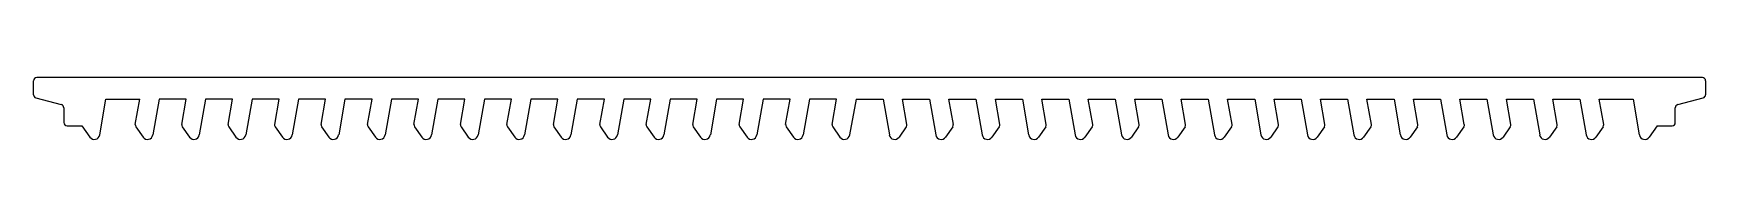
# Model space of a CAD drawing. Extents: x 1983 to 2138, y 1669 to 1675.
import ezdxf

# ---------------------------------------------------------------- set-up
doc = ezdxf.new("R2010")
doc.units = 0
doc.layers.get('0').update_dxf_attribs({"linetype": 'CONTINUOUS'})

msp = doc.modelspace()

# ---------------------------------------------------------------- linework, layer by layer
for p, q in [((1983.41, 1673.22), (1983.41, 1674.5)), ((2137.71, 1674.8), (1983.71, 1674.8)), ((2138.01, 1674.5), (2138.01, 1673.22)), ((1983.63, 1672.93), (1985.98, 1672.3)), ((1989.53, 1669.49), (1990.11, 1672.8)), ((1990.11, 1672.8), (1993.23, 1672.8)), ((1992.82, 1670.47), (1993.23, 1672.8)), ((1995.03, 1672.8), (1994.45, 1669.49)), ((1997.53, 1672.8), (1995.03, 1672.8)), ((1997.12, 1670.47), (1997.53, 1672.8)), ((1999.32, 1672.8), (1998.74, 1669.49)), ((2001.82, 1672.8), (1999.32, 1672.8)), ((2001.41, 1670.47), (2001.82, 1672.8)), ((2003.62, 1672.8), (2003.04, 1669.49)), ((2006.12, 1672.8), (2003.62, 1672.8)), ((2005.71, 1670.47), (2006.12, 1672.8)), ((2007.92, 1672.8), (2007.33, 1669.49)), ((2010.42, 1672.8), (2007.92, 1672.8)), ((2010, 1670.47), (2010.42, 1672.8)), ((2012.21, 1672.8), (2011.63, 1669.49)), ((2014.71, 1672.8), (2012.21, 1672.8)), ((2014.3, 1670.47), (2014.71, 1672.8)), ((2016.51, 1672.8), (2015.92, 1669.49)), ((2019.01, 1672.8), (2016.51, 1672.8)), ((2018.59, 1670.47), (2019.01, 1672.8)), ((2020.8, 1672.8), (2020.22, 1669.49)), ((2023.3, 1672.8), (2020.8, 1672.8)), ((2022.89, 1670.47), (2023.3, 1672.8)), ((2025.1, 1672.8), (2024.51, 1669.49)), ((2027.6, 1672.8), (2025.1, 1672.8)), ((2027.18, 1670.47), (2027.6, 1672.8)), ((2029.39, 1672.8), (2028.81, 1669.49)), ((2031.89, 1672.8), (2029.39, 1672.8)), ((2031.48, 1670.47), (2031.89, 1672.8)), ((2033.69, 1672.8), (2033.1, 1669.49)), ((2036.19, 1672.8), (2033.69, 1672.8)), ((2035.77, 1670.47), (2036.19, 1672.8)), ((2037.98, 1672.8), (2037.4, 1669.49)), ((2040.48, 1672.8), (2037.98, 1672.8)), ((2040.07, 1670.47), (2040.48, 1672.8)), ((2042.28, 1672.8), (2041.69, 1669.49)), ((2044.78, 1672.8), (2042.28, 1672.8)), ((2044.36, 1670.47), (2044.78, 1672.8)), ((2046.57, 1672.8), (2045.99, 1669.49)), ((2049.07, 1672.8), (2046.57, 1672.8)), ((2048.66, 1670.47), (2049.07, 1672.8)), ((2050.87, 1672.8), (2050.28, 1669.49)), ((2053.37, 1672.8), (2050.87, 1672.8)), ((2052.95, 1670.47), (2053.37, 1672.8)), ((2055.16, 1672.8), (2054.58, 1669.49)), ((2057.66, 1672.8), (2055.16, 1672.8)), ((2057.25, 1670.47), (2057.66, 1672.8)), ((2059.46, 1672.8), (2058.87, 1669.49)), ((2059.46, 1672.8), (2061.96, 1672.8)), ((2061.96, 1672.8), (2062.54, 1669.49)), ((2063.75, 1672.8), (2066.25, 1672.8)), ((2064.16, 1670.47), (2063.75, 1672.8)), ((2066.25, 1672.8), (2066.83, 1669.49)), ((2068.05, 1672.8), (2070.55, 1672.8)), ((2068.46, 1670.47), (2068.05, 1672.8)), ((2070.55, 1672.8), (2071.13, 1669.49)), ((2072.75, 1670.47), (2072.34, 1672.8)), ((2072.34, 1672.8), (2074.84, 1672.8)), ((2074.84, 1672.8), (2075.42, 1669.49)), ((2077.05, 1670.47), (2076.64, 1672.8)), ((2076.64, 1672.8), (2079.14, 1672.8)), ((2079.14, 1672.8), (2079.72, 1669.49)), ((2081.34, 1670.47), (2080.93, 1672.8)), ((2080.93, 1672.8), (2083.43, 1672.8)), ((2083.43, 1672.8), (2084.01, 1669.49)), ((2085.64, 1670.47), (2085.23, 1672.8)), ((2085.23, 1672.8), (2087.73, 1672.8)), ((2087.73, 1672.8), (2088.31, 1669.49)), ((2089.93, 1670.47), (2089.52, 1672.8)), ((2089.52, 1672.8), (2092.02, 1672.8)), ((2092.02, 1672.8), (2092.6, 1669.49)), ((2094.23, 1670.47), (2093.82, 1672.8)), ((2093.82, 1672.8), (2096.32, 1672.8)), ((2096.32, 1672.8), (2096.9, 1669.49)), ((2098.52, 1670.47), (2098.11, 1672.8)), ((2098.11, 1672.8), (2100.61, 1672.8)), ((2100.61, 1672.8), (2101.19, 1669.49)), ((2102.82, 1670.47), (2102.41, 1672.8)), ((2102.41, 1672.8), (2104.91, 1672.8)), ((2104.91, 1672.8), (2105.49, 1669.49)), ((2107.11, 1670.47), (2106.7, 1672.8)), ((2106.7, 1672.8), (2109.2, 1672.8)), ((2109.2, 1672.8), (2109.78, 1669.49)), ((2111.41, 1670.47), (2111, 1672.8)), ((2111, 1672.8), (2113.5, 1672.8)), ((2113.5, 1672.8), (2114.08, 1669.49)), ((2115.7, 1670.47), (2115.29, 1672.8)), ((2115.29, 1672.8), (2117.79, 1672.8)), ((2117.79, 1672.8), (2118.37, 1669.49)), ((2120, 1670.47), (2119.59, 1672.8)), ((2119.59, 1672.8), (2122.09, 1672.8)), ((2122.09, 1672.8), (2122.67, 1669.49)), ((2124.29, 1670.47), (2123.88, 1672.8)), ((2123.88, 1672.8), (2126.38, 1672.8)), ((2126.38, 1672.8), (2126.96, 1669.49)), ((2128.59, 1670.47), (2128.18, 1672.8)), ((2128.18, 1672.8), (2131.3, 1672.8)), ((2131.3, 1672.8), (2131.88, 1669.49)), ((2135.43, 1672.3), (2137.78, 1672.93)), ((1986.21, 1672.01), (1986.21, 1670.65)), ((2135.21, 1670.65), (2135.21, 1672.01)), ((1986.51, 1670.35), (1987.88, 1670.35)), ((1987.88, 1670.35), (1988.63, 1669.29)), ((1992.87, 1670.25), (1993.54, 1669.29)), ((1997.17, 1670.25), (1997.84, 1669.29)), ((2001.46, 1670.25), (2002.13, 1669.29)), ((2005.76, 1670.25), (2006.43, 1669.29)), ((2010.05, 1670.25), (2010.72, 1669.29)), ((2014.35, 1670.25), (2015.02, 1669.29)), ((2018.64, 1670.25), (2019.31, 1669.29)), ((2022.94, 1670.25), (2023.61, 1669.29)), ((2027.23, 1670.25), (2027.9, 1669.29)), ((2031.53, 1670.25), (2032.2, 1669.29)), ((2035.82, 1670.25), (2036.49, 1669.29)), ((2040.12, 1670.25), (2040.79, 1669.29)), ((2044.41, 1670.25), (2045.08, 1669.29)), ((2048.71, 1670.25), (2049.38, 1669.29)), ((2053, 1670.25), (2053.67, 1669.29)), ((2057.3, 1670.25), (2057.97, 1669.29)), ((2064.11, 1670.25), (2063.44, 1669.29)), ((2068.41, 1670.25), (2067.74, 1669.29)), ((2072.7, 1670.25), (2072.03, 1669.29)), ((2077, 1670.25), (2076.33, 1669.29)), ((2081.29, 1670.25), (2080.62, 1669.29)), ((2085.59, 1670.25), (2084.92, 1669.29)), ((2089.88, 1670.25), (2089.21, 1669.29)), ((2094.18, 1670.25), (2093.51, 1669.29)), ((2098.47, 1670.25), (2097.8, 1669.29)), ((2102.77, 1670.25), (2102.1, 1669.29)), ((2107.06, 1670.25), (2106.39, 1669.29)), ((2111.36, 1670.25), (2110.69, 1669.29)), ((2115.65, 1670.25), (2114.98, 1669.29)), ((2119.95, 1670.25), (2119.28, 1669.29)), ((2124.24, 1670.25), (2123.57, 1669.29)), ((2128.54, 1670.25), (2127.87, 1669.29)), ((2133.53, 1670.35), (2132.79, 1669.29)), ((2133.53, 1670.35), (2134.91, 1670.35))]:
    msp.add_line(p, q)
for centre, radius, start, end in [((1983.71, 1674.5), 0.3, 90, 180), ((2137.71, 1674.5), 0.3, 0, 90), ((1983.71, 1673.22), 0.3, 180, 255), ((2137.71, 1673.22), 0.3, 285, 0), ((1985.91, 1672.01), 0.3, 0, 75), ((2135.51, 1672.01), 0.3, 105, 180), ((1986.51, 1670.65), 0.3, 180, 270), ((1993.12, 1670.42), 0.3, 170, 215), ((1997.41, 1670.42), 0.3, 170, 215), ((2001.71, 1670.42), 0.3, 170, 215), ((2006, 1670.42), 0.3, 170, 215), ((2010.3, 1670.42), 0.3, 170, 215), ((2014.59, 1670.42), 0.3, 170, 215), ((2018.89, 1670.42), 0.3, 170, 215), ((2023.18, 1670.42), 0.3, 170, 215), ((2027.48, 1670.42), 0.3, 170, 215), ((2031.77, 1670.42), 0.3, 170, 215), ((2036.07, 1670.42), 0.3, 170, 215), ((2040.36, 1670.42), 0.3, 170, 215), ((2044.66, 1670.42), 0.3, 170, 215), ((2048.96, 1670.42), 0.3, 170, 215), ((2053.25, 1670.42), 0.3, 170, 215), ((2057.55, 1670.42), 0.3, 170, 215), ((2063.87, 1670.42), 0.3, 325, 10), ((2068.16, 1670.42), 0.3, 325, 10), ((2072.46, 1670.42), 0.3, 325, 10), ((2076.75, 1670.42), 0.3, 325, 10), ((2081.05, 1670.42), 0.3, 325, 10), ((2085.34, 1670.42), 0.3, 325, 10), ((2089.64, 1670.42), 0.3, 325, 10), ((2093.93, 1670.42), 0.3, 325, 10), ((2098.23, 1670.42), 0.3, 325, 10), ((2102.52, 1670.42), 0.3, 325, 10), ((2106.82, 1670.42), 0.3, 325, 10), ((2111.11, 1670.42), 0.3, 325, 10), ((2115.41, 1670.42), 0.3, 325, 10), ((2119.7, 1670.42), 0.3, 325, 10), ((2124, 1670.42), 0.3, 325, 10), ((2128.29, 1670.42), 0.3, 325, 10), ((2134.91, 1670.65), 0.3, 270, 0), ((1989.04, 1669.58), 0.5, 215, 350), ((1993.95, 1669.58), 0.5, 215, 350), ((1998.25, 1669.58), 0.5, 215, 350), ((2002.54, 1669.58), 0.5, 215, 350), ((2006.84, 1669.58), 0.5, 215, 350), ((2011.13, 1669.58), 0.5, 215, 350), ((2015.43, 1669.58), 0.5, 215, 350), ((2019.72, 1669.58), 0.5, 215, 350), ((2024.02, 1669.58), 0.5, 215, 350), ((2028.31, 1669.58), 0.5, 215, 350), ((2032.61, 1669.58), 0.5, 215, 350), ((2036.9, 1669.58), 0.5, 215, 350), ((2041.2, 1669.58), 0.5, 215, 350), ((2045.49, 1669.58), 0.5, 215, 350), ((2049.79, 1669.58), 0.5, 215, 350), ((2054.08, 1669.58), 0.5, 215, 350), ((2058.38, 1669.58), 0.5, 215, 350), ((2063.03, 1669.58), 0.5, 190, 325), ((2067.33, 1669.58), 0.5, 190, 325), ((2071.62, 1669.58), 0.5, 190, 325), ((2075.92, 1669.58), 0.5, 190, 325), ((2080.21, 1669.58), 0.5, 190, 325), ((2084.51, 1669.58), 0.5, 190, 325), ((2088.8, 1669.58), 0.5, 190, 325), ((2093.1, 1669.58), 0.5, 190, 325), ((2097.39, 1669.58), 0.5, 190, 325), ((2101.69, 1669.58), 0.5, 190, 325), ((2105.98, 1669.58), 0.5, 190, 325), ((2110.28, 1669.58), 0.5, 190, 325), ((2114.57, 1669.58), 0.5, 190, 325), ((2118.87, 1669.58), 0.5, 190, 325), ((2123.16, 1669.58), 0.5, 190, 325), ((2127.46, 1669.58), 0.5, 190, 325), ((2132.38, 1669.58), 0.5, 190, 325)]:
    msp.add_arc(centre, radius, start, end)

doc.saveas('drawing.dxf')
